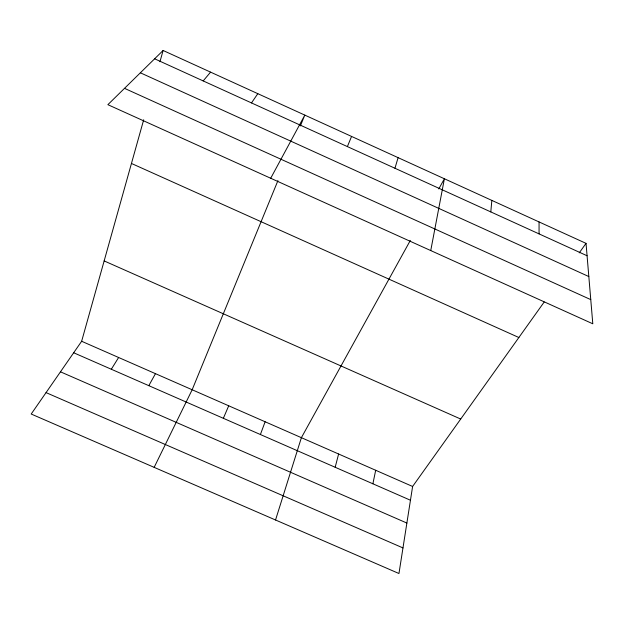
<?xml version="1.0" encoding="UTF-8"?>
<svg xmlns="http://www.w3.org/2000/svg" width="624" height="624" viewBox="0 0 624 624"><rect width="100%" height="100%" fill="white"/><g stroke="black" fill="none" stroke-linecap="round" stroke-linejoin="round"><path stroke-width="0.94" d="M490.799 211.91L491.845 200.405M544.19 302.008L412.612 486.47L398.962 573.518L31.2 414.032L81.643 341.273L143.692 119.769M430.747 250.567L444.389 178.768L438.781 188.916M372.887 483.787L375.687 470.27M335.174 467.275L338.614 454.007M159.955 61.729L163.106 50.482L586.03 243.36L592.8 323.794L107.874 104.676L163.106 50.482M394.953 168.262L398.096 157.654M275.535 519.995L301.392 437.674L410.311 240.466M260.403 434.53L265.122 421.762M277.93 180.64L192.161 389.758L154.159 467.353M300.386 125.892L304.808 115.105L270.707 178.253M347.381 146.593L351.569 136.43M223.353 418.306L228.712 405.795M148.808 385.663L155.462 373.659M111.322 369.244L118.622 357.497M251.495 102.929L257.813 93.67M579.236 252.884L586.03 243.36M203.182 80.925L210.577 72.134M46.051 392.613L402.971 547.927M60.466 371.818L406.871 523.052M81.643 341.273L412.612 486.47M73.679 352.763L410.452 500.237M104.153 260.918L460.707 419.047M131.453 163.457L518.864 337.514M124.504 88.351L590.764 299.621M140.353 72.797L588.822 276.557M154.619 58.804L587.067 255.754M539.058 221.941L539.058 233.891"/></g></svg>
